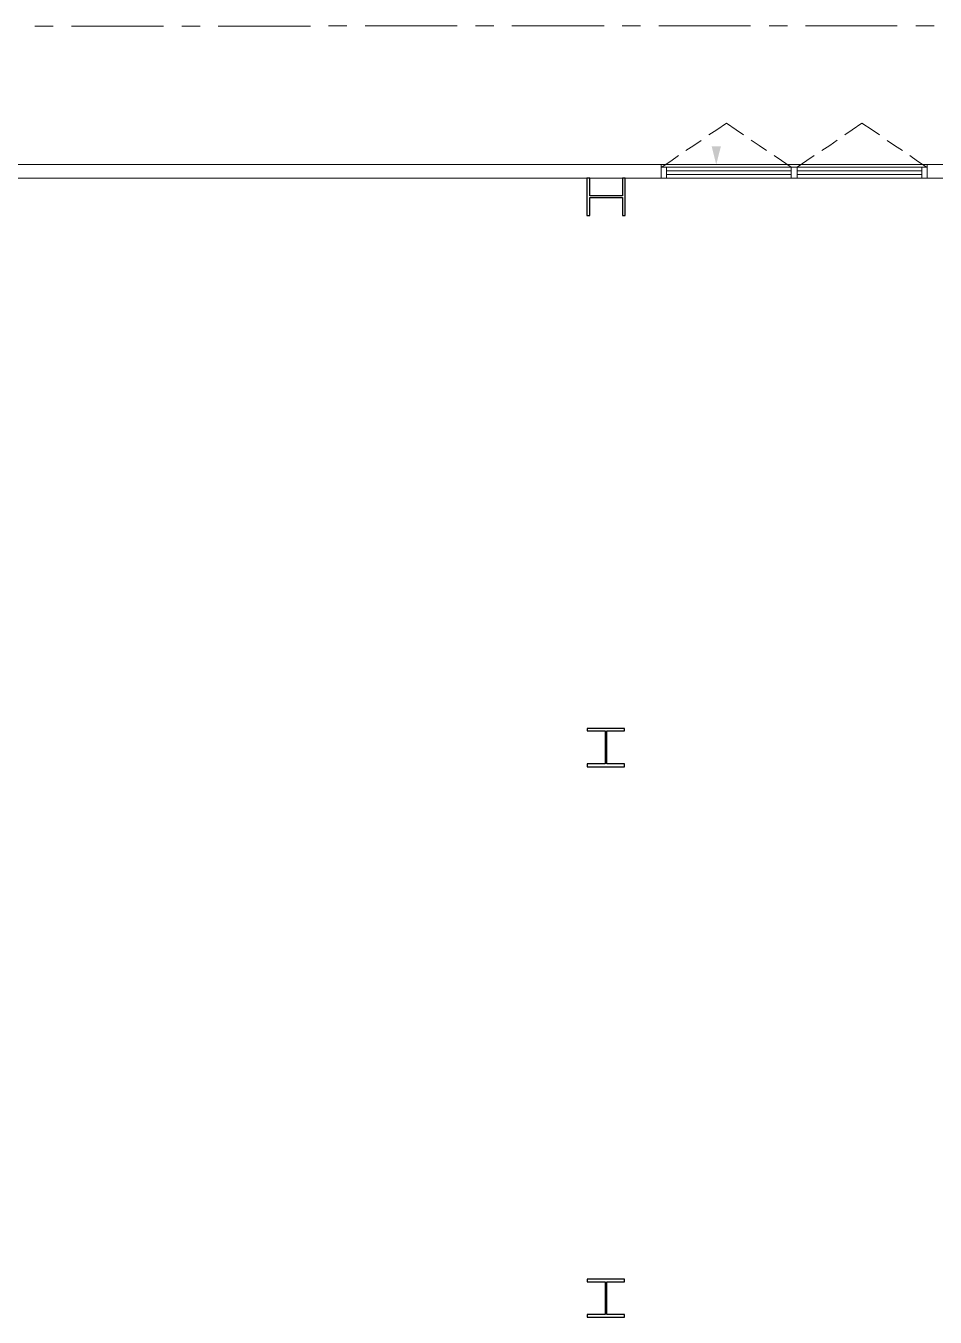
# Model space of a CAD drawing. Header units: millimetres. Extents: x -15161 to 10473752, y -72817 to 33960.
# Drawn here: x 36310 to 37300, y 18549 to 19956 of the extents above; entities that cross this region are included whole.
import ezdxf

# ---------------------------------------------------------------- set-up
doc = ezdxf.new("R2010")
doc.units = ezdxf.units.MM
doc.layers.add('PDF2_單色填滿', color=7, linetype='Continuous')
doc.layers.add('PDF2_幾何圖形', color=7, linetype='Continuous')

# ---------------------------------------------------------------- blocks, each defined once
blk = doc.blocks.new('二樓建築底圖')
at = {"layer": 'PDF2_單色填滿', "lineweight": 9}
blk.add_solid([(-316.8, -4427.6), (-311.8, -4447.5), (-306.7, -4427.6)], dxfattribs=at)
at = {"layer": 'PDF2_幾何圖形', "lineweight": 13}
for points in [[(-1034.3, -4296.8), (-1054.2, -4296.8)], [(-914.1, -4296.8), (-1014.4, -4296.8)], [(-874.3, -4296.8), (-894.2, -4296.8)], [(-754.1, -4296.8), (-854.4, -4296.8)], [(-714.3, -4296.4), (-734.2, -4296.4)], [(-594.1, -4296.4), (-694.4, -4296.4)], [(-554.3, -4296.4), (-574.2, -4296.4)], [(-434.1, -4296.4), (-534.4, -4296.4)], [(-394.3, -4296.4), (-414.2, -4296.4)], [(-274.5, -4296.4), (-374.4, -4296.4)], [(-234.3, -4296.4), (-254.2, -4296.4)], [(-114.5, -4296.4), (-214.4, -4296.4)], [(-74.3, -4296.4), (-94.2, -4296.4)]]:
    blk.add_lwpolyline(points, dxfattribs=at)
at = {"layer": 'PDF2_幾何圖形', "lineweight": 0}
for points in [[(-319.8, -4415.3), (-311.3, -4409.8), (-300.8, -4402.6), (-290.2, -4409.8), (-282.1, -4415.3)], [(-134, -4415.3), (-142, -4409.8), (-153, -4402.6), (-163.6, -4409.8), (-171.7, -4415.3)], [(-344.8, -4432.3), (-336.3, -4426.8), (-328.3, -4421.3)], [(-273.7, -4420.9), (-265.2, -4426.8), (-257.2, -4432.3)], [(-180.1, -4420.9), (-188.2, -4426.8), (-196.6, -4432.3)], [(-109, -4432.3), (-117.5, -4426.8), (-125.5, -4421.3)], [(-371.9, -4450.9), (-361.3, -4443.7), (-352.8, -4437.8)], [(-248.7, -4437.8), (-240.7, -4443.3), (-230.1, -4450.5)], [(-205.1, -4437.8), (-213.1, -4443.3), (-223.7, -4450.5)], [(-81.9, -4450.9), (-92.5, -4443.7), (-101, -4437.8)]]:
    blk.add_lwpolyline(points, dxfattribs=at)
at = {"layer": 'PDF2_幾何圖形', "lineweight": 20}
for points in [[(-1952.3, -5221.7), (-1952.3, -4462.3), (-371.9, -4462.3), (-371.9, -4447.5), (-1967.6, -4447.5), (-1967.6, -5221.7)], [(1103.6, -4447.5), (-81.9, -4447.5), (-81.9, -4462.3), (1088.8, -4462.3), (1088.8, -4542.8), (1103.6, -4542.8)]]:
    blk.add_lwpolyline(points, close=True, dxfattribs=at)
at = {"layer": 'PDF2_幾何圖形', "lineweight": 5}
for points in [[(-81.9, -4447.5), (-371.9, -4447.5)], [(-81.9, -4450.5), (-371.9, -4450.5)], [(-365.9, -4462.3), (-365.9, -4450.5)], [(-230.1, -4454.3), (-365.9, -4454.3)], [(-230.1, -4458.5), (-365.9, -4458.5)], [(-230.1, -4462.3), (-230.1, -4450.5)], [(-223.7, -4462.3), (-223.7, -4450.5)], [(-87.9, -4454.3), (-223.7, -4454.3)], [(-87.9, -4458.5), (-223.7, -4458.5)], [(-87.9, -4462.3), (-87.9, -4450.5)], [(-81.9, -4462.3), (-371.9, -4462.3)]]:
    blk.add_lwpolyline(points, dxfattribs=at)
at = {"layer": 'PDF2_幾何圖形', "lineweight": 25}
for points in [[(-413.8, -4503), (-411.2, -4503), (-411.2, -4462.3), (-413.8, -4462.3), (-413.8, -4481.8), (-449.7, -4481.8), (-449.7, -4462.3), (-452.7, -4462.3), (-452.7, -4503), (-449.7, -4503), (-449.7, -4483.5), (-413.8, -4483.5)], [(-452.3, -5100.6), (-452.3, -5103.6), (-411.7, -5103.6), (-411.7, -5100.6), (-431.1, -5100.6), (-431.1, -5064.6), (-411.7, -5064.6), (-411.7, -5062.1), (-452.3, -5062.1), (-452.3, -5064.6), (-432.8, -5064.6), (-432.8, -5100.6)], [(-452.3, -5700.4), (-452.3, -5703.3), (-411.7, -5703.3), (-411.7, -5700.4), (-431.1, -5700.4), (-431.1, -5664.8), (-411.7, -5664.8), (-411.7, -5661.9), (-452.3, -5661.9), (-452.3, -5664.8), (-432.8, -5664.8), (-432.8, -5700.4)]]:
    blk.add_lwpolyline(points, close=True, dxfattribs=at)

msp = doc.modelspace()

# ---------------------------------------------------------------- block references
at = {"color": 5}
msp.add_blockref('二樓建築底圖', (37373.63, 24252.3294), dxfattribs=at)

doc.saveas('drawing.dxf')
